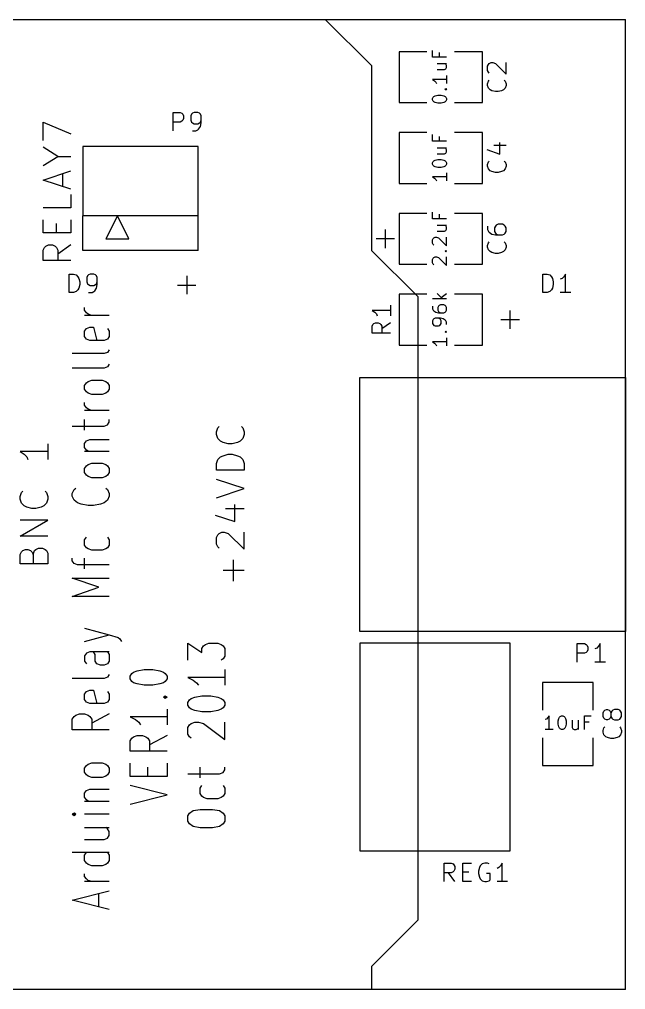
# Model space of a CAD drawing. Header units: inches. Extents: x -0.1 to 4.6, y 0 to 2.1.
# Drawn here: x 3.288 to 4.6, y 0 to 2.1 of the extents above; entities that cross this region are included whole.
import ezdxf

# ---------------------------------------------------------------- set-up
doc = ezdxf.new("R2010")
doc.units = ezdxf.units.IN
doc.layers.add('BLACK', color=1, linetype='CONTINUOUS')

msp = doc.modelspace()

# ---------------------------------------------------------------- linework, layer by layer
at = {"layer": 'BLACK'}
for p, q in [((0, 2.1), (4.6, 2.1)), ((0.15, 2.1), (3.95, 2.1)), ((3.95, 2.1), (4.05, 2)), ((4.6, 0), (4.6, 2.1)), ((4.17, 2.03), (4.11, 2.03)), ((4.11, 2.03), (4.11, 1.92)), ((4.1821, 2.0186), (4.1821, 2.0329)), ((4.2121, 2.0186), (4.1821, 2.0186)), ((4.1964, 2.0286), (4.1964, 2.0186)), ((4.29, 2.03), (4.23, 2.03)), ((4.29, 1.92), (4.29, 2.03)), ((4.05, 2), (4.05, 1.6)), ((4.1921, 2.0044), (4.2121, 2.0044)), ((4.2107, 2.003), (4.2093, 2.0044)), ((4.2121, 2.0001), (4.2107, 2.003)), ((4.2107, 1.993), (4.2121, 1.9958)), ((4.2121, 1.9958), (4.2121, 2.0001)), ((4.3012, 1.9989), (4.3031, 2.0027)), ((4.3012, 1.9893), (4.3012, 1.9989)), ((4.3031, 2.0027), (4.305, 2.0046)), ((4.305, 2.0046), (4.3088, 2.0065)), ((4.3088, 2.0065), (4.3126, 2.0065)), ((4.3126, 2.0065), (4.3183, 2.0046)), ((4.3183, 2.0046), (4.3412, 1.9817)), ((4.3412, 1.9817), (4.3412, 2.0065)), ((4.1921, 1.9915), (4.2079, 1.9915)), ((4.2079, 1.9915), (4.2107, 1.993)), ((4.2121, 1.9787), (4.2121, 1.9615)), ((4.3031, 1.9855), (4.3012, 1.9893)), ((4.305, 1.9836), (4.3031, 1.9855)), ((4.2121, 1.9701), (4.1821, 1.9701)), ((4.1821, 1.9701), (4.1864, 1.9672)), ((4.1864, 1.9672), (4.1893, 1.9644)), ((4.1893, 1.9644), (4.1907, 1.9615)), ((4.3012, 1.9608), (4.3031, 1.9665)), ((4.3012, 1.957), (4.3012, 1.9608)), ((4.3031, 1.9512), (4.3012, 1.957)), ((4.3031, 1.9665), (4.305, 1.9684)), ((4.3374, 1.9684), (4.3393, 1.9665)), ((4.3393, 1.9665), (4.3412, 1.9608)), ((4.3412, 1.957), (4.3393, 1.9512)), ((4.3412, 1.9608), (4.3412, 1.957)), ((4.1836, 1.9315), (4.185, 1.9329)), ((4.185, 1.9329), (4.1879, 1.9343)), ((4.1879, 1.9343), (4.1936, 1.9358)), ((4.1936, 1.9358), (4.2007, 1.9358)), ((4.2007, 1.9358), (4.2064, 1.9343)), ((4.2064, 1.9343), (4.2093, 1.9329)), ((4.2093, 1.9486), (4.2107, 1.9501)), ((4.2107, 1.9472), (4.2093, 1.9486)), ((4.2093, 1.9486), (4.2121, 1.9486)), ((4.2093, 1.9329), (4.2107, 1.9315)), ((4.2107, 1.9501), (4.2121, 1.9486)), ((4.2121, 1.9486), (4.2107, 1.9472)), ((4.3069, 1.9474), (4.3031, 1.9512)), ((4.3107, 1.9455), (4.3069, 1.9474)), ((4.3183, 1.9436), (4.3107, 1.9455)), ((4.324, 1.9436), (4.3183, 1.9436)), ((4.3317, 1.9455), (4.324, 1.9436)), ((4.3355, 1.9474), (4.3317, 1.9455)), ((4.3393, 1.9512), (4.3355, 1.9474)), ((4.11, 1.92), (4.17, 1.92)), ((4.1821, 1.9286), (4.1836, 1.9315)), ((4.1821, 1.9258), (4.1821, 1.9286)), ((4.1836, 1.9229), (4.1821, 1.9258)), ((4.185, 1.9215), (4.1836, 1.9229)), ((4.1879, 1.92), (4.185, 1.9215)), ((4.1936, 1.9186), (4.1879, 1.92)), ((4.2007, 1.9186), (4.1936, 1.9186)), ((4.2064, 1.92), (4.2007, 1.9186)), ((4.2093, 1.9215), (4.2064, 1.92)), ((4.2107, 1.9229), (4.2093, 1.9215)), ((4.2107, 1.9315), (4.2121, 1.9286)), ((4.2121, 1.9258), (4.2107, 1.9229)), ((4.2121, 1.9286), (4.2121, 1.9258)), ((4.23, 1.92), (4.29, 1.92)), ((3.6205, 1.8588), (3.6205, 1.8988)), ((3.6205, 1.8988), (3.6358, 1.8988)), ((3.6358, 1.8988), (3.6396, 1.8969)), ((3.6396, 1.8969), (3.6415, 1.895)), ((3.6415, 1.895), (3.6434, 1.8912)), ((3.6434, 1.8912), (3.6434, 1.8855)), ((3.6605, 1.895), (3.6586, 1.8912)), ((3.6586, 1.8912), (3.6586, 1.8817)), ((3.6624, 1.8969), (3.6605, 1.895)), ((3.6662, 1.8988), (3.6624, 1.8969)), ((3.6739, 1.8988), (3.6662, 1.8988)), ((3.6777, 1.8969), (3.6739, 1.8988)), ((3.6796, 1.895), (3.6777, 1.8969)), ((3.6815, 1.8912), (3.6796, 1.895)), ((3.6815, 1.876), (3.6815, 1.8912)), ((3.3393, 1.8379), (3.3393, 1.8779)), ((3.3393, 1.8779), (3.3993, 1.8522)), ((3.6358, 1.8779), (3.6205, 1.8779)), ((3.6396, 1.8798), (3.6358, 1.8779)), ((3.6415, 1.8817), (3.6396, 1.8798)), ((3.6434, 1.8855), (3.6415, 1.8817)), ((3.6586, 1.8817), (3.6605, 1.8779)), ((3.6605, 1.8779), (3.6624, 1.876)), ((3.6624, 1.876), (3.6662, 1.874)), ((3.6662, 1.874), (3.6739, 1.874)), ((3.6739, 1.874), (3.6777, 1.876)), ((3.6777, 1.876), (3.6796, 1.8779)), ((3.6796, 1.8779), (3.6815, 1.8817)), ((3.6796, 1.8683), (3.6815, 1.876)), ((3.6624, 1.8588), (3.67, 1.8588)), ((3.67, 1.8588), (3.6739, 1.8607)), ((3.6739, 1.8607), (3.6758, 1.8626)), ((3.6758, 1.8626), (3.6796, 1.8683)), ((4.17, 1.855), (4.11, 1.855)), ((4.11, 1.855), (4.11, 1.745)), ((4.1821, 1.8364), (4.1821, 1.8507)), ((4.29, 1.855), (4.23, 1.855)), ((4.29, 1.745), (4.29, 1.855)), ((4.2121, 1.8364), (4.1821, 1.8364)), ((4.1964, 1.8464), (4.1964, 1.8364)), ((4.3145, 1.8277), (4.3412, 1.8277)), ((4.3279, 1.8086), (4.3279, 1.8334)), ((3.3707, 1.8036), (3.3393, 1.8236)), ((3.675, 1.825), (3.425, 1.825)), ((3.425, 1.825), (3.425, 1.675)), ((3.675, 1.675), (3.675, 1.825)), ((4.1921, 1.8222), (4.2121, 1.8222)), ((4.1921, 1.8093), (4.2079, 1.8093)), ((4.2079, 1.8093), (4.2107, 1.8108)), ((4.2107, 1.8208), (4.2093, 1.8222)), ((4.2121, 1.8179), (4.2107, 1.8208)), ((4.2107, 1.8108), (4.2121, 1.8136)), ((4.2121, 1.8136), (4.2121, 1.8179)), ((4.2993, 1.8181), (4.3279, 1.8086)), ((3.3393, 1.7836), (3.3707, 1.8036)), ((3.3707, 1.8036), (3.3993, 1.8036)), ((4.1821, 1.7893), (4.1836, 1.7922)), ((4.1821, 1.7865), (4.1821, 1.7893)), ((4.1836, 1.7836), (4.1821, 1.7865)), ((4.1836, 1.7922), (4.185, 1.7936)), ((4.185, 1.7936), (4.1879, 1.795)), ((4.1879, 1.795), (4.1936, 1.7965)), ((4.1936, 1.7965), (4.2007, 1.7965)), ((4.2007, 1.7965), (4.2064, 1.795)), ((4.2064, 1.795), (4.2093, 1.7936)), ((4.2093, 1.7936), (4.2107, 1.7922)), ((4.2107, 1.7922), (4.2121, 1.7893)), ((4.2121, 1.7865), (4.2107, 1.7836)), ((4.2121, 1.7893), (4.2121, 1.7865)), ((4.3012, 1.7858), (4.3031, 1.7915)), ((4.3012, 1.782), (4.3012, 1.7858)), ((4.3031, 1.7915), (4.305, 1.7934)), ((4.3374, 1.7934), (4.3393, 1.7915)), ((4.3393, 1.7915), (4.3412, 1.7858)), ((4.3412, 1.7858), (4.3412, 1.782)), ((3.3393, 1.7522), (3.3993, 1.7722)), ((3.3821, 1.7379), (3.3821, 1.7665)), ((4.185, 1.7822), (4.1836, 1.7836)), ((4.1879, 1.7807), (4.185, 1.7822)), ((4.1936, 1.7793), (4.1879, 1.7807)), ((4.2007, 1.7793), (4.1936, 1.7793)), ((4.2064, 1.7807), (4.2007, 1.7793)), ((4.2093, 1.7822), (4.2064, 1.7807)), ((4.2107, 1.7836), (4.2093, 1.7822)), ((4.2121, 1.7679), (4.2121, 1.7507)), ((4.3031, 1.7762), (4.3012, 1.782)), ((4.3069, 1.7724), (4.3031, 1.7762)), ((4.3107, 1.7705), (4.3069, 1.7724)), ((4.3183, 1.7686), (4.3107, 1.7705)), ((4.324, 1.7686), (4.3183, 1.7686)), ((4.3317, 1.7705), (4.324, 1.7686)), ((4.3355, 1.7724), (4.3317, 1.7705)), ((4.3393, 1.7762), (4.3355, 1.7724)), ((4.3412, 1.782), (4.3393, 1.7762)), ((3.3993, 1.7322), (3.3393, 1.7522)), ((4.11, 1.745), (4.17, 1.745)), ((4.2121, 1.7593), (4.1821, 1.7593)), ((4.1821, 1.7593), (4.1864, 1.7564)), ((4.1864, 1.7564), (4.1893, 1.7536)), ((4.1893, 1.7536), (4.1907, 1.7507)), ((4.23, 1.745), (4.29, 1.745)), ((3.3993, 1.7208), (3.3993, 1.6922)), ((3.3993, 1.6922), (3.3393, 1.6922)), ((4.17, 1.68), (4.11, 1.68)), ((4.11, 1.68), (4.11, 1.57)), ((4.1821, 1.6686), (4.1821, 1.6829)), ((4.29, 1.68), (4.23, 1.68)), ((4.29, 1.57), (4.29, 1.68)), ((3.3393, 1.6379), (3.3393, 1.6665)), ((3.3993, 1.6665), (3.3993, 1.6379)), ((3.675, 1.675), (3.425, 1.675)), ((3.425, 1.6), (3.425, 1.675)), ((3.5, 1.675), (3.475, 1.625)), ((3.525, 1.625), (3.5, 1.675)), ((3.675, 1.6), (3.675, 1.675)), ((4.2121, 1.6686), (4.1821, 1.6686)), ((4.1964, 1.6786), (4.1964, 1.6686)), ((3.3679, 1.6379), (3.3679, 1.6579)), ((4.08, 1.605), (4.08, 1.645)), ((4.1921, 1.6544), (4.2121, 1.6544)), ((4.1921, 1.6415), (4.2079, 1.6415)), ((4.2079, 1.6415), (4.2107, 1.643)), ((4.2107, 1.653), (4.2093, 1.6544)), ((4.2121, 1.6501), (4.2107, 1.653)), ((4.2107, 1.643), (4.2121, 1.6458)), ((4.2121, 1.6458), (4.2121, 1.6501)), ((4.3012, 1.6527), (4.3012, 1.645)), ((4.3012, 1.645), (4.3031, 1.6412)), ((4.3031, 1.6412), (4.305, 1.6393)), ((4.305, 1.6393), (4.3107, 1.6355)), ((4.3183, 1.6527), (4.3164, 1.6489)), ((4.3164, 1.6489), (4.3164, 1.6412)), ((4.3164, 1.6412), (4.3183, 1.6374)), ((4.3202, 1.6546), (4.3183, 1.6527)), ((4.324, 1.6565), (4.3202, 1.6546)), ((4.3336, 1.6565), (4.324, 1.6565)), ((4.3374, 1.6546), (4.3336, 1.6565)), ((4.3393, 1.6527), (4.3374, 1.6546)), ((4.3412, 1.6489), (4.3393, 1.6527)), ((4.3393, 1.6374), (4.3412, 1.6412)), ((4.3412, 1.6412), (4.3412, 1.6489)), ((3.3993, 1.6379), (3.3393, 1.6379)), ((3.475, 1.625), (3.525, 1.625)), ((4.1, 1.625), (4.06, 1.625)), ((4.1821, 1.6229), (4.1836, 1.6258)), ((4.1821, 1.6158), (4.1821, 1.6229)), ((4.1836, 1.6258), (4.185, 1.6272)), ((4.185, 1.6272), (4.1879, 1.6287)), ((4.1879, 1.6287), (4.1907, 1.6287)), ((4.1907, 1.6287), (4.195, 1.6272)), ((4.195, 1.6272), (4.2121, 1.6101)), ((4.2121, 1.6101), (4.2121, 1.6287)), ((4.3031, 1.6165), (4.305, 1.6184)), ((4.3107, 1.6355), (4.3183, 1.6336)), ((4.3183, 1.6374), (4.3202, 1.6355)), ((4.3183, 1.6336), (4.3336, 1.6336)), ((4.3202, 1.6355), (4.324, 1.6336)), ((4.3336, 1.6336), (4.3374, 1.6355)), ((4.3374, 1.6355), (4.3393, 1.6374)), ((4.3374, 1.6184), (4.3393, 1.6165)), ((3.3393, 1.6007), (3.3421, 1.6065)), ((3.3393, 1.5779), (3.3393, 1.6007)), ((3.3421, 1.6065), (3.345, 1.6093)), ((3.345, 1.6093), (3.3507, 1.6122)), ((3.3507, 1.6122), (3.3593, 1.6122)), ((3.3593, 1.6122), (3.365, 1.6093)), ((3.365, 1.6093), (3.3679, 1.6065)), ((3.3679, 1.6065), (3.3707, 1.6007)), ((3.3993, 1.6122), (3.3707, 1.5922)), ((3.3707, 1.6007), (3.3707, 1.5779)), ((3.675, 1.6), (3.425, 1.6)), ((4.05, 1.6), (4.15, 1.5)), ((4.1836, 1.6129), (4.1821, 1.6158)), ((4.185, 1.6115), (4.1836, 1.6129)), ((4.2093, 1.5986), (4.2107, 1.6001)), ((4.2107, 1.5972), (4.2093, 1.5986)), ((4.2093, 1.5986), (4.2121, 1.5986)), ((4.2107, 1.6001), (4.2121, 1.5986)), ((4.2121, 1.5986), (4.2107, 1.5972)), ((4.3012, 1.6108), (4.3031, 1.6165)), ((4.3012, 1.607), (4.3012, 1.6108)), ((4.3031, 1.6012), (4.3012, 1.607)), ((4.3069, 1.5974), (4.3031, 1.6012)), ((4.3107, 1.5955), (4.3069, 1.5974)), ((4.3355, 1.5974), (4.3317, 1.5955)), ((4.3393, 1.6012), (4.3355, 1.5974)), ((4.3393, 1.6165), (4.3412, 1.6108)), ((4.3412, 1.607), (4.3393, 1.6012)), ((4.3412, 1.6108), (4.3412, 1.607)), ((3.3993, 1.5779), (3.3393, 1.5779)), ((4.1821, 1.58), (4.1836, 1.5829)), ((4.1821, 1.5729), (4.1821, 1.58)), ((4.1836, 1.5829), (4.185, 1.5843)), ((4.185, 1.5843), (4.1879, 1.5858)), ((4.1879, 1.5858), (4.1907, 1.5858)), ((4.1907, 1.5858), (4.195, 1.5843)), ((4.195, 1.5843), (4.2121, 1.5672)), ((4.2121, 1.5672), (4.2121, 1.5858)), ((4.3183, 1.5936), (4.3107, 1.5955)), ((4.324, 1.5936), (4.3183, 1.5936)), ((4.3317, 1.5955), (4.324, 1.5936)), ((4.11, 1.57), (4.17, 1.57)), ((4.1836, 1.57), (4.1821, 1.5729)), ((4.185, 1.5686), (4.1836, 1.57)), ((4.23, 1.57), (4.29, 1.57)), ((3.3955, 1.5088), (3.3955, 1.5488)), ((3.3955, 1.5488), (3.405, 1.5488)), ((3.405, 1.5488), (3.4108, 1.5469)), ((3.4108, 1.5469), (3.4146, 1.5431)), ((3.4146, 1.5431), (3.4165, 1.5393)), ((3.4165, 1.5393), (3.4184, 1.5317)), ((3.4355, 1.545), (3.4336, 1.5412)), ((3.4336, 1.5412), (3.4336, 1.5317)), ((3.4374, 1.5469), (3.4355, 1.545)), ((3.4412, 1.5488), (3.4374, 1.5469)), ((3.4489, 1.5488), (3.4412, 1.5488)), ((3.4527, 1.5469), (3.4489, 1.5488)), ((3.4546, 1.545), (3.4527, 1.5469)), ((3.4565, 1.5412), (3.4546, 1.545)), ((3.4565, 1.526), (3.4565, 1.5412)), ((3.65, 1.545), (3.65, 1.505)), ((4.4205, 1.5088), (4.4205, 1.5488)), ((4.4205, 1.5488), (4.43, 1.5488)), ((4.43, 1.5488), (4.4358, 1.5469)), ((4.4358, 1.5469), (4.4396, 1.5431)), ((4.4396, 1.5431), (4.4415, 1.5393)), ((4.4415, 1.5393), (4.4434, 1.5317)), ((4.4624, 1.5393), (4.4586, 1.5374)), ((4.4662, 1.5431), (4.4624, 1.5393)), ((4.47, 1.5488), (4.4662, 1.5431)), ((4.47, 1.5088), (4.47, 1.5488)), ((3.4146, 1.5145), (3.4108, 1.5107)), ((3.4165, 1.5183), (3.4146, 1.5145)), ((3.4184, 1.526), (3.4165, 1.5183)), ((3.4184, 1.5317), (3.4184, 1.526)), ((3.4336, 1.5317), (3.4355, 1.5279)), ((3.4355, 1.5279), (3.4374, 1.526)), ((3.4374, 1.526), (3.4412, 1.524)), ((3.4412, 1.524), (3.4489, 1.524)), ((3.4489, 1.524), (3.4527, 1.526)), ((3.4489, 1.5107), (3.4508, 1.5126)), ((3.4508, 1.5126), (3.4546, 1.5183)), ((3.4527, 1.526), (3.4546, 1.5279)), ((3.4546, 1.5279), (3.4565, 1.5317)), ((3.4546, 1.5183), (3.4565, 1.526)), ((3.63, 1.525), (3.67, 1.525)), ((4.4396, 1.5145), (4.4358, 1.5107)), ((4.4415, 1.5183), (4.4396, 1.5145)), ((4.4434, 1.526), (4.4415, 1.5183)), ((4.4434, 1.5317), (4.4434, 1.526)), ((3.405, 1.5088), (3.3955, 1.5088)), ((3.4108, 1.5107), (3.405, 1.5088)), ((3.4374, 1.5088), (3.445, 1.5088)), ((3.445, 1.5088), (3.4489, 1.5107)), ((4.17, 1.505), (4.11, 1.505)), ((4.11, 1.505), (4.11, 1.395)), ((4.15, 1.5), (4.15, 0.15)), ((4.2121, 1.495), (4.1821, 1.495)), ((4.1921, 1.5065), (4.2036, 1.495)), ((4.2007, 1.4979), (4.2121, 1.5065)), ((4.29, 1.505), (4.23, 1.505)), ((4.29, 1.395), (4.29, 1.505)), ((4.43, 1.5088), (4.4205, 1.5088)), ((4.4358, 1.5107), (4.43, 1.5088)), ((4.4815, 1.5088), (4.4586, 1.5088)), ((3.429, 1.4707), (3.429, 1.4764)), ((3.4329, 1.465), (3.429, 1.4707)), ((4.0912, 1.47), (4.0512, 1.47)), ((4.0512, 1.47), (4.0569, 1.4662)), ((4.0912, 1.4815), (4.0912, 1.4586)), ((4.1821, 1.4793), (4.1821, 1.4736)), ((4.1821, 1.4736), (4.1836, 1.4707)), ((4.1836, 1.4707), (4.185, 1.4693)), ((4.195, 1.4793), (4.1936, 1.4764)), ((4.1936, 1.4764), (4.1936, 1.4707)), ((4.1936, 1.4707), (4.195, 1.4679)), ((4.1964, 1.4807), (4.195, 1.4793)), ((4.1993, 1.4822), (4.1964, 1.4807)), ((4.2064, 1.4822), (4.1993, 1.4822)), ((4.2093, 1.4807), (4.2064, 1.4822)), ((4.2107, 1.4793), (4.2093, 1.4807)), ((4.2121, 1.4764), (4.2107, 1.4793)), ((4.2107, 1.4679), (4.2121, 1.4707)), ((4.2121, 1.4707), (4.2121, 1.4764)), ((4.35, 1.43), (4.35, 1.47)), ((3.4824, 1.4593), (3.429, 1.4593)), ((3.4367, 1.4621), (3.4329, 1.465)), ((3.4443, 1.4593), (3.4367, 1.4621)), ((4.0569, 1.4662), (4.0607, 1.4624)), ((4.0607, 1.4624), (4.0626, 1.4586)), ((4.1836, 1.4507), (4.1821, 1.4478)), ((4.185, 1.4521), (4.1836, 1.4507)), ((4.185, 1.4693), (4.1893, 1.4664)), ((4.1879, 1.4536), (4.185, 1.4521)), ((4.1993, 1.4536), (4.1879, 1.4536)), ((4.1893, 1.4664), (4.195, 1.465)), ((4.195, 1.4679), (4.1964, 1.4664)), ((4.195, 1.465), (4.2064, 1.465)), ((4.1979, 1.4521), (4.195, 1.4536)), ((4.1964, 1.4664), (4.1993, 1.465)), ((4.1993, 1.4507), (4.1979, 1.4521)), ((4.205, 1.4521), (4.1993, 1.4536)), ((4.2007, 1.4478), (4.1993, 1.4507)), ((4.2093, 1.4493), (4.205, 1.4521)), ((4.2064, 1.465), (4.2093, 1.4664)), ((4.2093, 1.4664), (4.2107, 1.4679)), ((4.2107, 1.4478), (4.2093, 1.4493)), ((4.37, 1.45), (4.33, 1.45)), ((3.429, 1.425), (3.4329, 1.4307)), ((3.4329, 1.4307), (3.4405, 1.4336)), ((3.4405, 1.4336), (3.4481, 1.4336)), ((3.4481, 1.4336), (3.4557, 1.405)), ((3.4786, 1.4307), (3.4824, 1.425)), ((4.0512, 1.4358), (4.0531, 1.4396)), ((4.0512, 1.4205), (4.0512, 1.4358)), ((4.0531, 1.4396), (4.055, 1.4415)), ((4.055, 1.4415), (4.0588, 1.4434)), ((4.0588, 1.4434), (4.0645, 1.4434)), ((4.0645, 1.4434), (4.0683, 1.4415)), ((4.0683, 1.4415), (4.0702, 1.4396)), ((4.0702, 1.4396), (4.0721, 1.4358)), ((4.0912, 1.4434), (4.0721, 1.43)), ((4.0721, 1.4358), (4.0721, 1.4205)), ((4.1821, 1.4478), (4.1821, 1.4421)), ((4.1821, 1.4421), (4.1836, 1.4393)), ((4.1836, 1.4393), (4.185, 1.4378)), ((4.185, 1.4378), (4.1879, 1.4364)), ((4.1879, 1.4364), (4.195, 1.4364)), ((4.195, 1.4364), (4.1979, 1.4378)), ((4.1979, 1.4378), (4.1993, 1.4393)), ((4.1993, 1.4393), (4.2007, 1.4421)), ((4.2007, 1.4421), (4.2007, 1.4478)), ((4.2121, 1.445), (4.2107, 1.4478)), ((4.2121, 1.4393), (4.2121, 1.445)), ((3.429, 1.4136), (3.429, 1.425)), ((3.4329, 1.4079), (3.429, 1.4136)), ((3.4405, 1.405), (3.4329, 1.4079)), ((3.4786, 1.4079), (3.471, 1.405)), ((3.4824, 1.4136), (3.4786, 1.4079)), ((3.4824, 1.425), (3.4824, 1.4136)), ((4.0912, 1.4205), (4.0512, 1.4205)), ((4.2093, 1.4235), (4.2107, 1.425)), ((4.2107, 1.4221), (4.2093, 1.4235)), ((4.2093, 1.4235), (4.2121, 1.4235)), ((4.2107, 1.425), (4.2121, 1.4235)), ((4.2121, 1.4235), (4.2107, 1.4221)), ((4.2121, 1.4107), (4.2121, 1.3935)), ((3.471, 1.405), (3.4405, 1.405)), ((4.11, 1.395), (4.17, 1.395)), ((4.2121, 1.4021), (4.1821, 1.4021)), ((4.1821, 1.4021), (4.1864, 1.3992)), ((4.1864, 1.3992), (4.1893, 1.3964)), ((4.1893, 1.3964), (4.1907, 1.3935)), ((4.23, 1.395), (4.29, 1.395)), ((3.471, 1.3765), (3.4024, 1.3765)), ((3.4786, 1.3793), (3.471, 1.3765)), ((3.4824, 1.3851), (3.4786, 1.3793)), ((3.471, 1.3451), (3.4024, 1.3451)), ((3.4786, 1.3479), (3.471, 1.3451)), ((3.4824, 1.3537), (3.4786, 1.3479)), ((4.025, 0.775), (4.025, 1.325)), ((4.025, 1.325), (4.6, 1.325)), ((4.6, 1.325), (4.6, 0.775)), ((3.429, 1.3079), (3.4329, 1.3136)), ((3.429, 1.2994), (3.429, 1.3079)), ((3.4329, 1.3136), (3.4367, 1.3165)), ((3.4367, 1.3165), (3.4443, 1.3194)), ((3.4443, 1.3194), (3.4671, 1.3194)), ((3.4671, 1.3194), (3.4748, 1.3165)), ((3.4748, 1.3165), (3.4786, 1.3136)), ((3.4786, 1.3136), (3.4824, 1.3079)), ((3.4824, 1.3079), (3.4824, 1.2994)), ((3.4329, 1.2936), (3.429, 1.2994)), ((3.4367, 1.2908), (3.4329, 1.2936)), ((3.4443, 1.2879), (3.4367, 1.2908)), ((3.4671, 1.2879), (3.4443, 1.2879)), ((3.4748, 1.2908), (3.4671, 1.2879)), ((3.4786, 1.2936), (3.4748, 1.2908)), ((3.4824, 1.2994), (3.4786, 1.2936)), ((3.429, 1.2651), (3.429, 1.2708)), ((3.4329, 1.2594), (3.429, 1.2651)), ((3.4824, 1.2537), (3.429, 1.2537)), ((3.4367, 1.2565), (3.4329, 1.2594)), ((3.4443, 1.2537), (3.4367, 1.2565)), ((3.4024, 1.2194), (3.471, 1.2194)), ((3.429, 1.2108), (3.429, 1.2337)), ((3.471, 1.2194), (3.4786, 1.2222)), ((3.4786, 1.2222), (3.4824, 1.228)), ((3.4824, 1.228), (3.4824, 1.2337)), ((3.7171, 1.2157), (3.72, 1.2186)), ((3.7686, 1.2186), (3.7714, 1.2157)), ((3.7143, 1.2071), (3.7171, 1.2157)), ((3.7143, 1.2014), (3.7143, 1.2071)), ((3.7171, 1.1929), (3.7143, 1.2014)), ((3.7714, 1.2157), (3.7743, 1.2071)), ((3.7743, 1.2014), (3.7714, 1.1929)), ((3.7743, 1.2071), (3.7743, 1.2014)), ((3.3493, 1.1815), (3.3493, 1.1472)), ((3.429, 1.1822), (3.4329, 1.1879)), ((3.429, 1.1737), (3.429, 1.1822)), ((3.4329, 1.1879), (3.4405, 1.1908)), ((3.4405, 1.1908), (3.4824, 1.1908)), ((3.7229, 1.1871), (3.7171, 1.1929)), ((3.7286, 1.1843), (3.7229, 1.1871)), ((3.74, 1.1814), (3.7286, 1.1843)), ((3.7486, 1.1814), (3.74, 1.1814)), ((3.76, 1.1843), (3.7486, 1.1814)), ((3.7657, 1.1871), (3.76, 1.1843)), ((3.7714, 1.1929), (3.7657, 1.1871)), ((3.3493, 1.1644), (3.2893, 1.1644)), ((3.2893, 1.1644), (3.2979, 1.1587)), ((3.2979, 1.1587), (3.3036, 1.1529)), ((3.4329, 1.1679), (3.429, 1.1737)), ((3.429, 1.1651), (3.4824, 1.1651)), ((3.4367, 1.1651), (3.4329, 1.1679)), ((3.7229, 1.1529), (3.7286, 1.1557)), ((3.7286, 1.1557), (3.74, 1.1586)), ((3.74, 1.1586), (3.7486, 1.1586)), ((3.7486, 1.1586), (3.76, 1.1557)), ((3.76, 1.1557), (3.7657, 1.1529)), ((3.3036, 1.1529), (3.3064, 1.1472)), ((3.4329, 1.1336), (3.4367, 1.1365)), ((3.4367, 1.1365), (3.4443, 1.1394)), ((3.4443, 1.1394), (3.4671, 1.1394)), ((3.4671, 1.1394), (3.4748, 1.1365)), ((3.4748, 1.1365), (3.4786, 1.1336)), ((3.7143, 1.1386), (3.7171, 1.1471)), ((3.7143, 1.1243), (3.7143, 1.1386)), ((3.7171, 1.1471), (3.7229, 1.1529)), ((3.7657, 1.1529), (3.7714, 1.1471)), ((3.7714, 1.1471), (3.7743, 1.1386)), ((3.7743, 1.1386), (3.7743, 1.1243)), ((3.429, 1.1279), (3.4329, 1.1336)), ((3.429, 1.1194), (3.429, 1.1279)), ((3.4329, 1.1136), (3.429, 1.1194)), ((3.4367, 1.1108), (3.4329, 1.1136)), ((3.4786, 1.1136), (3.4748, 1.1108)), ((3.4786, 1.1336), (3.4824, 1.1279)), ((3.4824, 1.1194), (3.4786, 1.1136)), ((3.4824, 1.1279), (3.4824, 1.1194)), ((3.7743, 1.1243), (3.7143, 1.1243)), ((3.4443, 1.1079), (3.4367, 1.1108)), ((3.4671, 1.1079), (3.4443, 1.1079)), ((3.4748, 1.1108), (3.4671, 1.1079)), ((3.7743, 1.0843), (3.7143, 1.1043)), ((3.2893, 1.0672), (3.2921, 1.0758)), ((3.2921, 1.0758), (3.295, 1.0787)), ((3.3436, 1.0787), (3.3464, 1.0758)), ((3.3464, 1.0758), (3.3493, 1.0672)), ((3.4024, 1.0736), (3.4062, 1.0822)), ((3.4024, 1.0679), (3.4024, 1.0736)), ((3.4062, 1.0822), (3.41, 1.0851)), ((3.4748, 1.0851), (3.4786, 1.0822)), ((3.4786, 1.0822), (3.4824, 1.0736)), ((3.4824, 1.0736), (3.4824, 1.0679)), ((3.7143, 1.0643), (3.7743, 1.0843)), ((3.2893, 1.0615), (3.2893, 1.0672)), ((3.2921, 1.053), (3.2893, 1.0615)), ((3.2979, 1.0472), (3.2921, 1.053)), ((3.3464, 1.053), (3.3407, 1.0472)), ((3.3493, 1.0615), (3.3464, 1.053)), ((3.3493, 1.0672), (3.3493, 1.0615)), ((3.4062, 1.0594), (3.4024, 1.0679)), ((3.4138, 1.0536), (3.4062, 1.0594)), ((3.4214, 1.0508), (3.4138, 1.0536)), ((3.4367, 1.0479), (3.4214, 1.0508)), ((3.4633, 1.0508), (3.4481, 1.0479)), ((3.471, 1.0536), (3.4633, 1.0508)), ((3.4786, 1.0594), (3.471, 1.0536)), ((3.4824, 1.0679), (3.4786, 1.0594)), ((3.7543, 1.0129), (3.7543, 1.0501)), ((3.3036, 1.0444), (3.2979, 1.0472)), ((3.315, 1.0415), (3.3036, 1.0444)), ((3.3236, 1.0415), (3.315, 1.0415)), ((3.335, 1.0444), (3.3236, 1.0415)), ((3.3407, 1.0472), (3.335, 1.0444)), ((3.4481, 1.0479), (3.4367, 1.0479)), ((3.7343, 1.0415), (3.7743, 1.0415)), ((3.2893, 0.9815), (3.3493, 1.0158)), ((3.3493, 1.0158), (3.2893, 1.0158)), ((3.7114, 1.0272), (3.7543, 1.0129)), ((3.7171, 0.9844), (3.72, 0.9873)), ((3.72, 0.9873), (3.7257, 0.9901)), ((3.7257, 0.9901), (3.7314, 0.9901)), ((3.7314, 0.9901), (3.74, 0.9873)), ((3.74, 0.9873), (3.7743, 0.953)), ((3.7743, 0.953), (3.7743, 0.9901)), ((3.3493, 0.9815), (3.2893, 0.9815)), ((3.429, 0.9737), (3.4329, 0.9794)), ((3.429, 0.9623), (3.429, 0.9737)), ((3.4786, 0.9794), (3.4824, 0.9737)), ((3.4824, 0.9737), (3.4824, 0.9623)), ((3.7143, 0.9787), (3.7171, 0.9844)), ((3.7143, 0.9644), (3.7143, 0.9787)), ((3.2893, 0.9415), (3.2921, 0.9472)), ((3.2921, 0.9472), (3.295, 0.9501)), ((3.295, 0.9501), (3.3007, 0.9529)), ((3.3007, 0.9529), (3.3064, 0.9529)), ((3.3064, 0.9529), (3.3121, 0.9501)), ((3.3121, 0.9501), (3.315, 0.9472)), ((3.315, 0.9472), (3.3179, 0.9415)), ((3.3179, 0.9415), (3.3207, 0.9501)), ((3.3207, 0.9501), (3.3236, 0.9529)), ((3.3236, 0.9529), (3.3293, 0.9558)), ((3.3293, 0.9558), (3.3379, 0.9558)), ((3.3379, 0.9558), (3.3436, 0.9529)), ((3.3436, 0.9529), (3.3464, 0.9501)), ((3.3464, 0.9501), (3.3493, 0.9443)), ((3.4329, 0.9565), (3.429, 0.9623)), ((3.4367, 0.9537), (3.4329, 0.9565)), ((3.4443, 0.9508), (3.4367, 0.9537)), ((3.4671, 0.9508), (3.4443, 0.9508)), ((3.4748, 0.9537), (3.4671, 0.9508)), ((3.4786, 0.9565), (3.4748, 0.9537)), ((3.4824, 0.9623), (3.4786, 0.9565)), ((3.7171, 0.9587), (3.7143, 0.9644)), ((3.72, 0.9558), (3.7171, 0.9587)), ((3.2893, 0.9215), (3.2893, 0.9415)), ((3.3179, 0.9415), (3.3179, 0.9215)), ((3.3493, 0.9443), (3.3493, 0.9215)), ((3.4024, 0.928), (3.4024, 0.9337)), ((3.4062, 0.9222), (3.4024, 0.928)), ((3.429, 0.9108), (3.429, 0.9337)), ((3.7514, 0.8844), (3.7514, 0.9301)), ((3.3493, 0.9215), (3.2893, 0.9215)), ((3.4138, 0.9194), (3.4062, 0.9222)), ((3.4824, 0.9194), (3.4138, 0.9194)), ((3.7743, 0.9072), (3.7286, 0.9072)), ((3.4595, 0.8708), (3.4024, 0.8908)), ((3.4024, 0.8908), (3.4824, 0.8908)), ((3.4024, 0.8508), (3.4595, 0.8708)), ((3.4824, 0.8508), (3.4024, 0.8508)), ((3.429, 0.7822), (3.4824, 0.768)), ((3.429, 0.7537), (3.4824, 0.768)), ((3.4824, 0.768), (3.5014, 0.7622)), ((3.5014, 0.7622), (3.5052, 0.7594)), ((3.5052, 0.7594), (3.509, 0.7537)), ((4.6, 0.775), (4.025, 0.775)), ((3.6524, 0.7129), (3.6524, 0.75)), ((3.6524, 0.75), (3.6829, 0.73)), ((3.6829, 0.7386), (3.6867, 0.7443)), ((3.6829, 0.73), (3.6829, 0.7386)), ((3.6867, 0.7443), (3.6905, 0.7472)), ((3.6905, 0.7472), (3.6981, 0.75)), ((3.6981, 0.75), (3.7171, 0.75)), ((3.7171, 0.75), (3.7248, 0.7472)), ((3.7248, 0.7472), (3.7286, 0.7443)), ((3.7286, 0.7443), (3.7324, 0.7386)), ((3.7324, 0.7386), (3.7324, 0.7214)), ((4.35, 0.75), (4.025, 0.75)), ((4.025, 0.75), (4.025, 0.3)), ((4.35, 0.3), (4.35, 0.75)), ((4.4955, 0.7088), (4.4955, 0.7488)), ((4.4955, 0.7488), (4.5108, 0.7488)), ((4.5108, 0.7488), (4.5146, 0.7469)), ((4.5146, 0.7469), (4.5165, 0.745)), ((4.5165, 0.745), (4.5184, 0.7412)), ((4.5184, 0.7355), (4.5165, 0.7317)), ((4.5184, 0.7412), (4.5184, 0.7355)), ((4.5374, 0.7393), (4.5336, 0.7374)), ((4.5412, 0.7431), (4.5374, 0.7393)), ((4.545, 0.7488), (4.5412, 0.7431)), ((4.545, 0.7088), (4.545, 0.7488)), ((3.4329, 0.7279), (3.429, 0.7222)), ((3.429, 0.7222), (3.429, 0.7108)), ((3.4405, 0.7308), (3.4329, 0.7279)), ((3.4824, 0.7308), (3.4405, 0.7308)), ((3.4519, 0.7251), (3.4481, 0.7308)), ((3.4519, 0.7108), (3.4519, 0.7251)), ((3.4786, 0.7308), (3.4824, 0.7251)), ((3.4824, 0.7251), (3.4824, 0.7108)), ((3.7286, 0.7157), (3.7248, 0.7129)), ((3.7324, 0.7214), (3.7286, 0.7157)), ((4.5108, 0.7279), (4.4955, 0.7279)), ((4.5146, 0.7298), (4.5108, 0.7279)), ((4.5165, 0.7317), (4.5146, 0.7298)), ((3.429, 0.7108), (3.4329, 0.7051)), ((3.4557, 0.7051), (3.4519, 0.7108)), ((3.4633, 0.7022), (3.4557, 0.7051)), ((3.471, 0.7022), (3.4633, 0.7022)), ((3.4786, 0.7051), (3.471, 0.7022)), ((3.4824, 0.7108), (3.4786, 0.7051)), ((4.5565, 0.7088), (4.5336, 0.7088)), ((3.471, 0.6737), (3.4024, 0.6737)), ((3.4786, 0.6765), (3.471, 0.6737)), ((3.4824, 0.6823), (3.4786, 0.6765)), ((3.5274, 0.6786), (3.5312, 0.6843)), ((3.5274, 0.6729), (3.5274, 0.6786)), ((3.5312, 0.6672), (3.5274, 0.6729)), ((3.5312, 0.6843), (3.535, 0.6872)), ((3.535, 0.6872), (3.5426, 0.6901)), ((3.5426, 0.6901), (3.5579, 0.6929)), ((3.5579, 0.6929), (3.5769, 0.6929)), ((3.5769, 0.6929), (3.5921, 0.6901)), ((3.5921, 0.6901), (3.5998, 0.6872)), ((3.5998, 0.6872), (3.6036, 0.6843)), ((3.6036, 0.6843), (3.6074, 0.6786)), ((3.6074, 0.6729), (3.6036, 0.6672)), ((3.6074, 0.6786), (3.6074, 0.6729)), ((3.7324, 0.6758), (3.6524, 0.6758)), ((3.6524, 0.6758), (3.6638, 0.6701)), ((3.7324, 0.6929), (3.7324, 0.6586)), ((3.535, 0.6643), (3.5312, 0.6672)), ((3.5426, 0.6615), (3.535, 0.6643)), ((3.5579, 0.6586), (3.5426, 0.6615)), ((3.5769, 0.6586), (3.5579, 0.6586)), ((3.5921, 0.6615), (3.5769, 0.6586)), ((3.5998, 0.6643), (3.5921, 0.6615)), ((3.6036, 0.6672), (3.5998, 0.6643)), ((3.6638, 0.6701), (3.6714, 0.6643)), ((3.6714, 0.6643), (3.6752, 0.6586)), ((4.53, 0.665), (4.42, 0.665)), ((4.42, 0.665), (4.42, 0.605)), ((4.53, 0.605), (4.53, 0.665)), ((3.429, 0.6394), (3.4329, 0.6451)), ((3.429, 0.628), (3.429, 0.6394)), ((3.4329, 0.6451), (3.4405, 0.648)), ((3.4405, 0.648), (3.4481, 0.648)), ((3.4481, 0.648), (3.4557, 0.6194)), ((3.4786, 0.6451), (3.4824, 0.6394)), ((3.4824, 0.6394), (3.4824, 0.628)), ((3.5998, 0.6329), (3.6036, 0.6357)), ((3.6036, 0.63), (3.5998, 0.6329)), ((3.5998, 0.6329), (3.6074, 0.6329)), ((3.6036, 0.6357), (3.6074, 0.6329)), ((3.6074, 0.6329), (3.6036, 0.63)), ((3.6562, 0.6272), (3.66, 0.6301)), ((3.66, 0.6301), (3.6676, 0.633)), ((3.6676, 0.633), (3.6829, 0.6358)), ((3.6829, 0.6358), (3.7019, 0.6358)), ((3.7019, 0.6358), (3.7171, 0.633)), ((3.7171, 0.633), (3.7248, 0.6301)), ((3.7248, 0.6301), (3.7286, 0.6272)), ((3.4329, 0.6223), (3.429, 0.628)), ((3.4405, 0.6194), (3.4329, 0.6223)), ((3.471, 0.6194), (3.4405, 0.6194)), ((3.4786, 0.6223), (3.471, 0.6194)), ((3.4824, 0.628), (3.4786, 0.6223)), ((3.6524, 0.6215), (3.6562, 0.6272)), ((3.6524, 0.6158), (3.6524, 0.6215)), ((3.6562, 0.6101), (3.6524, 0.6158)), ((3.66, 0.6072), (3.6562, 0.6101)), ((3.7286, 0.6101), (3.7248, 0.6072)), ((3.7286, 0.6272), (3.7324, 0.6215)), ((3.7324, 0.6158), (3.7286, 0.6101)), ((3.7324, 0.6215), (3.7324, 0.6158)), ((3.4024, 0.5851), (3.4062, 0.5909)), ((3.4062, 0.5909), (3.41, 0.5937)), ((3.41, 0.5937), (3.4176, 0.5966)), ((3.4176, 0.5966), (3.429, 0.5966)), ((3.429, 0.5966), (3.4367, 0.5937)), ((3.4367, 0.5937), (3.4405, 0.5909)), ((3.4405, 0.5909), (3.4443, 0.5851)), ((3.4824, 0.5966), (3.4443, 0.5766)), ((3.6074, 0.5901), (3.5274, 0.5901)), ((3.5274, 0.5901), (3.5388, 0.5844)), ((3.6074, 0.6072), (3.6074, 0.5729)), ((3.6676, 0.6044), (3.66, 0.6072)), ((3.6829, 0.6015), (3.6676, 0.6044)), ((3.7019, 0.6015), (3.6829, 0.6015)), ((3.7171, 0.6044), (3.7019, 0.6015)), ((3.7248, 0.6072), (3.7171, 0.6044)), ((4.4314, 0.5886), (4.4286, 0.5857)), ((4.4343, 0.5929), (4.4314, 0.5886)), ((4.4343, 0.5629), (4.4343, 0.5929)), ((4.4557, 0.5871), (4.4572, 0.59)), ((4.4572, 0.59), (4.4586, 0.5914)), ((4.4586, 0.5914), (4.4615, 0.5929)), ((4.4615, 0.5929), (4.4643, 0.5929)), ((4.4643, 0.5929), (4.4672, 0.5914)), ((4.4672, 0.5914), (4.4686, 0.59)), ((4.4686, 0.59), (4.47, 0.5871)), ((4.5114, 0.5629), (4.5114, 0.5929)), ((4.5114, 0.5929), (4.5257, 0.5929)), ((4.5512, 0.5989), (4.5531, 0.6027)), ((4.5512, 0.5912), (4.5512, 0.5989)), ((4.5531, 0.5874), (4.5512, 0.5912)), ((4.5531, 0.6027), (4.555, 0.6046)), ((4.555, 0.6046), (4.5588, 0.6065)), ((4.5588, 0.6065), (4.5607, 0.6065)), ((4.5607, 0.6065), (4.5645, 0.6046)), ((4.5645, 0.6046), (4.5664, 0.6027)), ((4.5664, 0.6027), (4.5683, 0.5989)), ((4.5683, 0.5912), (4.5664, 0.5874)), ((4.5702, 0.6027), (4.5683, 0.5989)), ((4.5683, 0.5989), (4.5683, 0.5912)), ((4.5683, 0.5912), (4.5702, 0.5874)), ((4.5721, 0.6046), (4.5702, 0.6027)), ((4.576, 0.6065), (4.5721, 0.6046)), ((4.5836, 0.6065), (4.576, 0.6065)), ((4.5874, 0.6046), (4.5836, 0.6065)), ((4.5893, 0.6027), (4.5874, 0.6046)), ((4.5912, 0.5989), (4.5893, 0.6027)), ((4.5893, 0.5874), (4.5912, 0.5912)), ((4.5912, 0.5912), (4.5912, 0.5989)), ((3.4024, 0.5623), (3.4024, 0.5851)), ((3.4443, 0.5851), (3.4443, 0.5623)), ((3.5388, 0.5844), (3.5464, 0.5786)), ((3.5464, 0.5786), (3.5502, 0.5729)), ((3.6524, 0.5673), (3.6562, 0.573)), ((3.6524, 0.553), (3.6524, 0.5673)), ((3.6562, 0.573), (3.66, 0.5759)), ((3.66, 0.5759), (3.6676, 0.5787)), ((3.6676, 0.5787), (3.6752, 0.5787)), ((3.6752, 0.5787), (3.6867, 0.5759)), ((3.6867, 0.5759), (3.7324, 0.5416)), ((3.7324, 0.5416), (3.7324, 0.5787)), ((4.4286, 0.5857), (4.4257, 0.5843)), ((4.4543, 0.5814), (4.4557, 0.5871)), ((4.4543, 0.5743), (4.4543, 0.5814)), ((4.4557, 0.5686), (4.4543, 0.5743)), ((4.4572, 0.5657), (4.4557, 0.5686)), ((4.47, 0.5686), (4.4686, 0.5657)), ((4.47, 0.5871), (4.4715, 0.5814)), ((4.4715, 0.5743), (4.47, 0.5686)), ((4.4715, 0.5814), (4.4715, 0.5743)), ((4.4843, 0.5829), (4.4843, 0.5671)), ((4.4843, 0.5671), (4.4858, 0.5643)), ((4.4972, 0.5829), (4.4972, 0.5629)), ((4.5214, 0.5786), (4.5114, 0.5786)), ((4.555, 0.5855), (4.5531, 0.5874)), ((4.5531, 0.5665), (4.555, 0.5684)), ((4.5588, 0.5836), (4.555, 0.5855)), ((4.5607, 0.5836), (4.5588, 0.5836)), ((4.5645, 0.5855), (4.5607, 0.5836)), ((4.5664, 0.5874), (4.5645, 0.5855)), ((4.5702, 0.5874), (4.5721, 0.5855)), ((4.5721, 0.5855), (4.576, 0.5836)), ((4.576, 0.5836), (4.5836, 0.5836)), ((4.5836, 0.5836), (4.5874, 0.5855)), ((4.5874, 0.5855), (4.5893, 0.5874)), ((4.5874, 0.5684), (4.5893, 0.5665)), ((3.4824, 0.5623), (3.4024, 0.5623)), ((3.5312, 0.5444), (3.535, 0.5472)), ((3.535, 0.5472), (3.5426, 0.5501)), ((3.5426, 0.5501), (3.554, 0.5501)), ((3.554, 0.5501), (3.5617, 0.5472)), ((3.5617, 0.5472), (3.5655, 0.5444)), ((3.6074, 0.5501), (3.5693, 0.5301)), ((3.6562, 0.5473), (3.6524, 0.553)), ((3.66, 0.5444), (3.6562, 0.5473)), ((4.4429, 0.5629), (4.4257, 0.5629)), ((4.4586, 0.5643), (4.4572, 0.5657)), ((4.4615, 0.5629), (4.4586, 0.5643)), ((4.4643, 0.5629), (4.4615, 0.5629)), ((4.4672, 0.5643), (4.4643, 0.5629)), ((4.4686, 0.5657), (4.4672, 0.5643)), ((4.4858, 0.5643), (4.4886, 0.5629)), ((4.4886, 0.5629), (4.4929, 0.5629)), ((4.4929, 0.5629), (4.4958, 0.5643)), ((4.4958, 0.5643), (4.4972, 0.5657)), ((4.5512, 0.5608), (4.5531, 0.5665)), ((4.5512, 0.557), (4.5512, 0.5608)), ((4.5531, 0.5512), (4.5512, 0.557)), ((4.5569, 0.5474), (4.5531, 0.5512)), ((4.5607, 0.5455), (4.5569, 0.5474)), ((4.5855, 0.5474), (4.5817, 0.5455)), ((4.5893, 0.5512), (4.5855, 0.5474)), ((4.5893, 0.5665), (4.5912, 0.5608)), ((4.5912, 0.557), (4.5893, 0.5512)), ((4.5912, 0.5608), (4.5912, 0.557)), ((3.5274, 0.5386), (3.5312, 0.5444)), ((3.5274, 0.5158), (3.5274, 0.5386)), ((3.5655, 0.5444), (3.5693, 0.5386)), ((3.5693, 0.5386), (3.5693, 0.5158)), ((4.42, 0.545), (4.42, 0.485)), ((4.53, 0.485), (4.53, 0.545)), ((4.5683, 0.5436), (4.5607, 0.5455)), ((4.574, 0.5436), (4.5683, 0.5436)), ((4.5817, 0.5455), (4.574, 0.5436)), ((3.6074, 0.5158), (3.5274, 0.5158)), ((3.429, 0.4794), (3.4329, 0.4851)), ((3.4329, 0.4851), (3.4367, 0.488)), ((3.4367, 0.488), (3.4443, 0.4909)), ((3.4443, 0.4909), (3.4671, 0.4909)), ((3.4671, 0.4909), (3.4748, 0.488)), ((3.4748, 0.488), (3.4786, 0.4851)), ((3.4786, 0.4851), (3.4824, 0.4794)), ((3.5274, 0.4615), (3.5274, 0.4901)), ((3.6074, 0.4901), (3.6074, 0.4615)), ((4.42, 0.485), (4.53, 0.485)), ((3.429, 0.4709), (3.429, 0.4794)), ((3.4329, 0.4651), (3.429, 0.4709)), ((3.4367, 0.4623), (3.4329, 0.4651)), ((3.4443, 0.4594), (3.4367, 0.4623)), ((3.4748, 0.4623), (3.4671, 0.4594)), ((3.4786, 0.4651), (3.4748, 0.4623)), ((3.4824, 0.4709), (3.4786, 0.4651)), ((3.4824, 0.4794), (3.4824, 0.4709)), ((3.5655, 0.4615), (3.5655, 0.4815)), ((3.6524, 0.4673), (3.721, 0.4673)), ((3.679, 0.4587), (3.679, 0.4816)), ((3.721, 0.4673), (3.7286, 0.4701)), ((3.7286, 0.4701), (3.7324, 0.4759)), ((3.7324, 0.4759), (3.7324, 0.4816)), ((3.4671, 0.4594), (3.4443, 0.4594)), ((3.6074, 0.4615), (3.5274, 0.4615)), ((3.6074, 0.4215), (3.5274, 0.4415)), ((3.679, 0.4359), (3.6829, 0.4416)), ((3.7286, 0.4416), (3.7324, 0.4359)), ((3.429, 0.4251), (3.4329, 0.4308)), ((3.429, 0.4166), (3.429, 0.4251)), ((3.4329, 0.4308), (3.4405, 0.4337)), ((3.4405, 0.4337), (3.4824, 0.4337)), ((3.5274, 0.4015), (3.6074, 0.4215)), ((3.679, 0.4245), (3.679, 0.4359)), ((3.6829, 0.4187), (3.679, 0.4245)), ((3.7324, 0.4245), (3.7286, 0.4187)), ((3.7324, 0.4359), (3.7324, 0.4245)), ((3.4329, 0.4108), (3.429, 0.4166)), ((3.429, 0.408), (3.4824, 0.408)), ((3.4367, 0.408), (3.4329, 0.4108)), ((3.6867, 0.4159), (3.6829, 0.4187)), ((3.6943, 0.413), (3.6867, 0.4159)), ((3.7171, 0.413), (3.6943, 0.413)), ((3.7248, 0.4159), (3.7171, 0.413)), ((3.7286, 0.4187), (3.7248, 0.4159)), ((3.4062, 0.3822), (3.4024, 0.3794)), ((3.4024, 0.3794), (3.4062, 0.3765)), ((3.4024, 0.3794), (3.41, 0.3794)), ((3.41, 0.3794), (3.4062, 0.3822)), ((3.4062, 0.3765), (3.41, 0.3794)), ((3.4824, 0.3794), (3.429, 0.3794)), ((3.6524, 0.3758), (3.6562, 0.3816)), ((3.6562, 0.3816), (3.6638, 0.3873)), ((3.6638, 0.3873), (3.679, 0.3901)), ((3.679, 0.3901), (3.7057, 0.3901)), ((3.7057, 0.3901), (3.721, 0.3873)), ((3.721, 0.3873), (3.7286, 0.3816)), ((3.7286, 0.3816), (3.7324, 0.3758)), ((3.6524, 0.3644), (3.6524, 0.3758)), ((3.6562, 0.3587), (3.6524, 0.3644)), ((3.6638, 0.353), (3.6562, 0.3587)), ((3.7286, 0.3587), (3.721, 0.353)), ((3.7324, 0.3644), (3.7286, 0.3587)), ((3.7324, 0.3758), (3.7324, 0.3644)), ((3.429, 0.3508), (3.4824, 0.3508)), ((3.4786, 0.3479), (3.4748, 0.3508)), ((3.4824, 0.3422), (3.4786, 0.3479)), ((3.4824, 0.3337), (3.4824, 0.3422)), ((3.679, 0.3501), (3.6638, 0.353)), ((3.7057, 0.3501), (3.679, 0.3501)), ((3.721, 0.353), (3.7057, 0.3501)), ((3.429, 0.3251), (3.471, 0.3251)), ((3.471, 0.3251), (3.4786, 0.3279)), ((3.4786, 0.3279), (3.4824, 0.3337)), ((3.4824, 0.2965), (3.4024, 0.2965)), ((3.429, 0.2908), (3.4329, 0.2965)), ((3.4786, 0.2965), (3.4824, 0.2908)), ((4.025, 0.3), (4.35, 0.3)), ((3.429, 0.2794), (3.429, 0.2908)), ((3.4329, 0.2736), (3.429, 0.2794)), ((3.4367, 0.2708), (3.4329, 0.2736)), ((3.4786, 0.2736), (3.4748, 0.2708)), ((3.4824, 0.2794), (3.4786, 0.2736)), ((3.4824, 0.2908), (3.4824, 0.2794)), ((4.2074, 0.2338), (4.2074, 0.2738)), ((4.2074, 0.2738), (4.2227, 0.2738)), ((4.2227, 0.2738), (4.2265, 0.2719)), ((4.2474, 0.2338), (4.2474, 0.2738)), ((4.2474, 0.2738), (4.2665, 0.2738)), ((4.2951, 0.2738), (4.2893, 0.2719)), ((4.3008, 0.2738), (4.2951, 0.2738)), ((4.3046, 0.2719), (4.3008, 0.2738)), ((4.3331, 0.2738), (4.3293, 0.2681)), ((4.3331, 0.2338), (4.3331, 0.2738)), ((3.4443, 0.2679), (3.4367, 0.2708)), ((3.4671, 0.2679), (3.4443, 0.2679)), ((3.4748, 0.2708), (3.4671, 0.2679)), ((4.2227, 0.2529), (4.2074, 0.2529)), ((4.2303, 0.2338), (4.2169, 0.2529)), ((4.2265, 0.2548), (4.2227, 0.2529)), ((4.2265, 0.2719), (4.2284, 0.27)), ((4.2284, 0.2567), (4.2265, 0.2548)), ((4.2284, 0.27), (4.2303, 0.2662)), ((4.2303, 0.2605), (4.2284, 0.2567)), ((4.2303, 0.2662), (4.2303, 0.2605)), ((4.2474, 0.2548), (4.2608, 0.2548)), ((4.2836, 0.2643), (4.2817, 0.2567)), ((4.2817, 0.2567), (4.2817, 0.251)), ((4.2855, 0.2681), (4.2836, 0.2643)), ((4.2893, 0.2719), (4.2855, 0.2681)), ((4.3255, 0.2643), (4.3217, 0.2624)), ((4.3293, 0.2681), (4.3255, 0.2643)), ((3.429, 0.2451), (3.429, 0.2508)), ((3.4329, 0.2394), (3.429, 0.2451)), ((3.4824, 0.2337), (3.429, 0.2337)), ((3.4367, 0.2365), (3.4329, 0.2394)), ((3.4443, 0.2337), (3.4367, 0.2365)), ((4.2665, 0.2338), (4.2474, 0.2338)), ((4.2817, 0.251), (4.2836, 0.2433)), ((4.2836, 0.2433), (4.2855, 0.2395)), ((4.2855, 0.2395), (4.2893, 0.2357)), ((4.2893, 0.2357), (4.2951, 0.2338)), ((4.2951, 0.2338), (4.2989, 0.2338)), ((4.3065, 0.251), (4.2989, 0.251)), ((4.2989, 0.2338), (4.3046, 0.2357)), ((4.3046, 0.2357), (4.3065, 0.2376)), ((4.3065, 0.2376), (4.3065, 0.251)), ((4.3446, 0.2338), (4.3217, 0.2338)), ((3.4024, 0.1937), (3.4824, 0.2137)), ((3.4824, 0.1737), (3.4024, 0.1937)), ((3.4595, 0.1794), (3.4595, 0.208)), ((4.15, 0.15), (4.05, 0.05)), ((4.05, 0.05), (4.05, 0)), ((4.6, 0), (0, 0)), ((4.05, 0), (0.15, 0))]:
    msp.add_line(p, q, dxfattribs=at)

doc.saveas('drawing.dxf')
